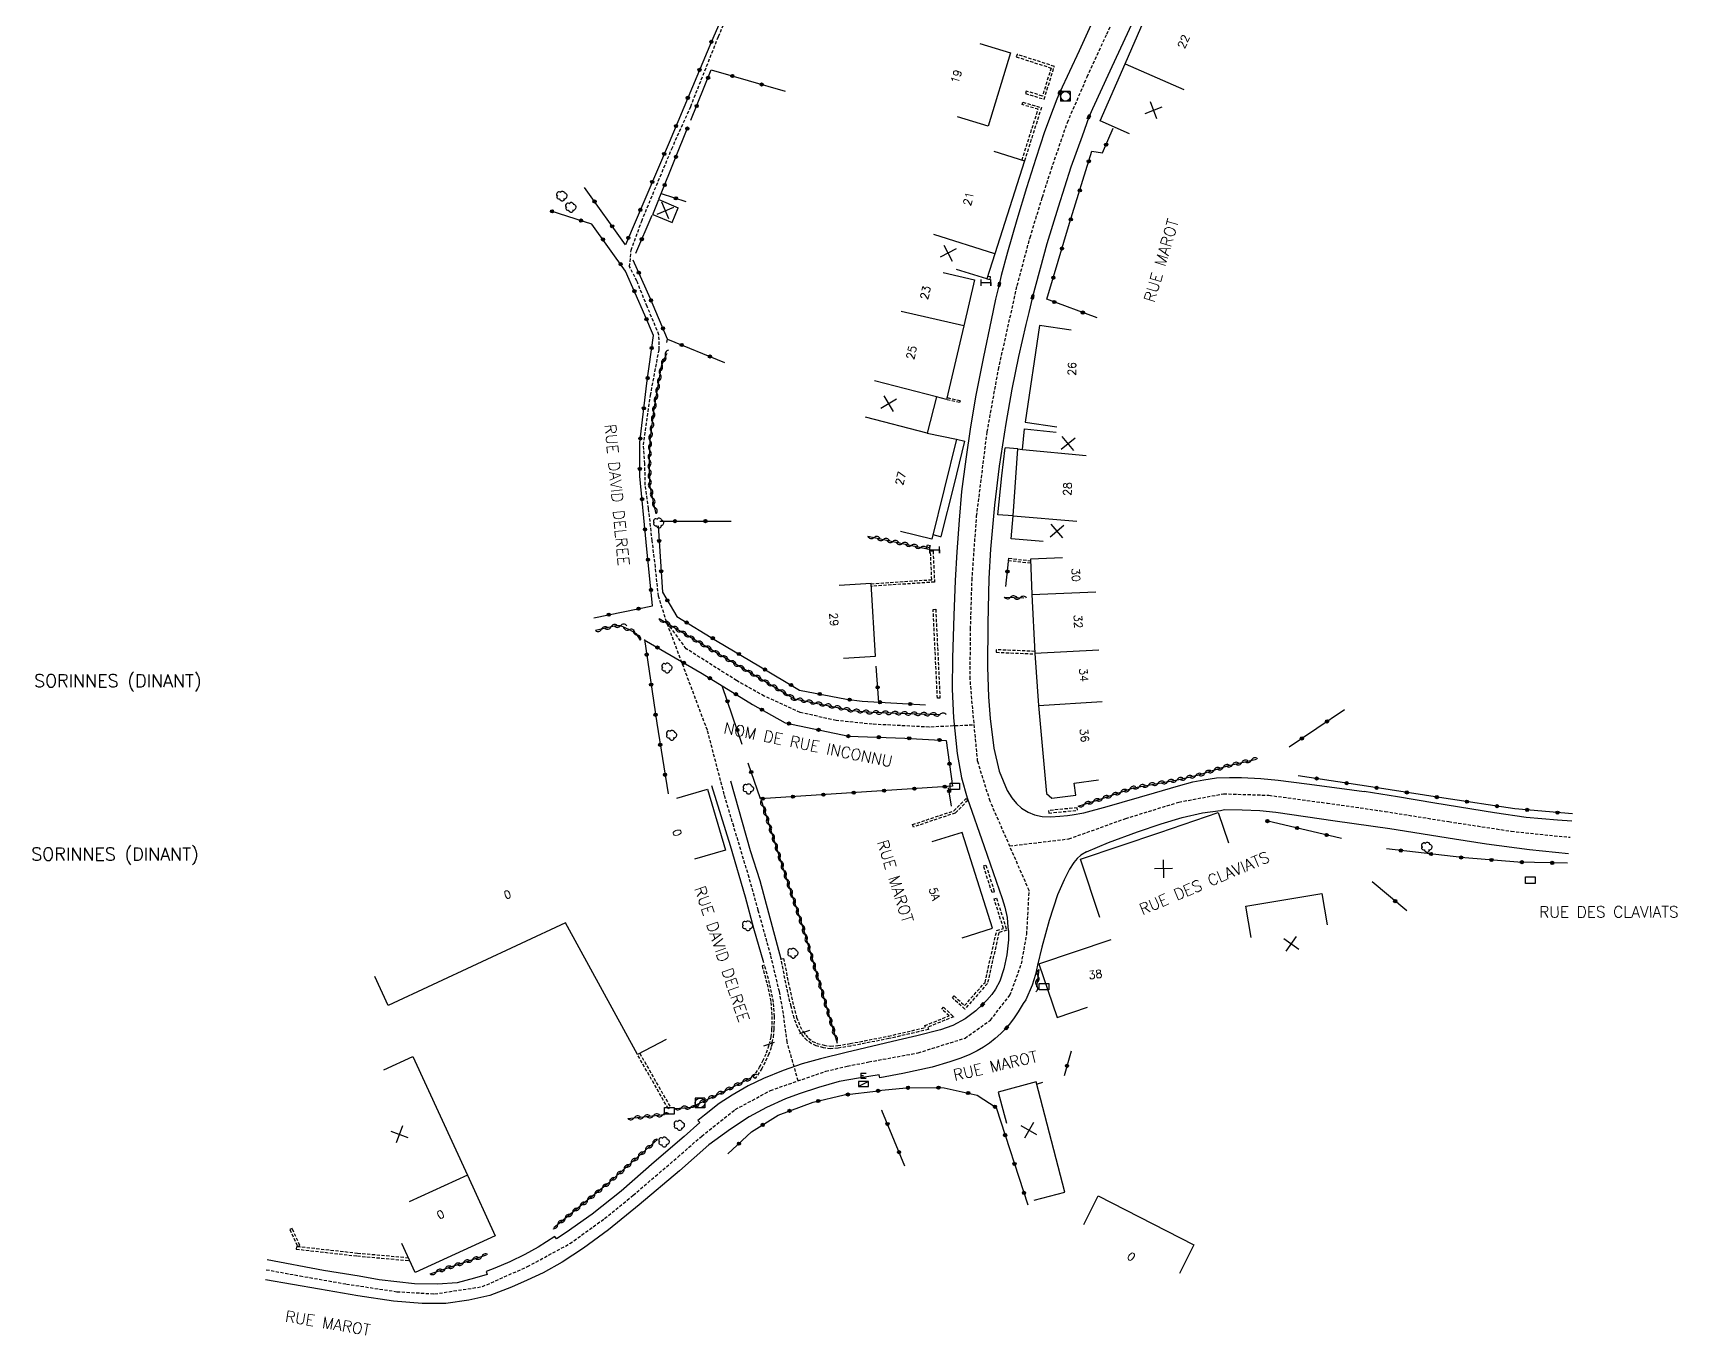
# Model space of a CAD drawing. Header units: millimetres. Extents: x 193000 to 194000, y 105162 to 106000.
# Drawn here: x 193515.5 to 193772.3, y 105161.9 to 105365.4 of the extents above; entities that cross this region are included whole.
import ezdxf
from ezdxf.enums import TextEntityAlignment as Align

# ---------------------------------------------------------------- set-up
doc = ezdxf.new("R2010")
doc.units = ezdxf.units.MM
doc.linetypes.add('DASHED', pattern=[0.75, 0.5, -0.25])
doc.layers.get('0').update_dxf_attribs({"linetype": 'CONTINUOUS'})
for name, color, linetype in [('W0001', 6, 'DASHED'), ('W0008', 7, 'CONTINUOUS'), ('W0100', 7, 'CONTINUOUS'), ('W0105', 7, 'CONTINUOUS'), ('W0112', 1, 'DASHED'), ('W0300', 7, 'CONTINUOUS'), ('W0310', 3, 'CONTINUOUS'), ('W0322', 7, 'CONTINUOUS'), ('W0400', 7, 'CONTINUOUS'), ('W0420', 7, 'CONTINUOUS'), ('W0430', 7, 'CONTINUOUS'), ('W0980', 7, 'CONTINUOUS'), ('W0989', 7, 'CONTINUOUS'), ('W0991', 7, 'CONTINUOUS'), ('W1102', 7, 'CONTINUOUS'), ('W1471', 7, 'CONTINUOUS'), ('W1474', 7, 'CONTINUOUS')]:
    doc.layers.add(name, color=color, linetype=linetype)
doc.styles.get("Standard").update_dxf_attribs({"font": 'romans.shx', "width": 0.85})

# ---------------------------------------------------------------- blocks, each defined once
blk = doc.blocks.new('t991o')
at = {"color": 0, "linetype": 'Continuous'}
for p, q in [((-1, 1), (1, -1)), ((-1, -1), (1, 1))]:
    blk.add_line(p, q, dxfattribs=at)
blk = doc.blocks.new('T400')
for p, q in [((-0.15, 0.3), (0.15, 0.3)), ((-0.15, -0.25), (-0.15, 0.3)), ((-0.15, 0.15), (0.15, 0.15)), ((-0.15, 0), (0.15, 0)), ((0.15, 0.3), (0.15, -0.25)), ((-0.15, -0.15), (0.15, -0.15)), ((-0.15, -0.25), (-0.15, -0.3)), ((-0.15, -0.3), (0.15, -0.3)), ((0.15, -0.3), (0.15, -0.25))]:
    blk.add_line(p, q)
blk = doc.blocks.new('T420')
for p, q in [((0.75, 0.75), (-0.75, 0.75)), ((-0.75, 0.75), (-0.75, -0.75)), ((0.75, 0.75), (0.75, -0.75)), ((0.75, -0.75), (-0.75, -0.75))]:
    blk.add_line(p, q)
blk.add_ellipse((0, 0), major_axis=(-0.53, 0.53), ratio=1, start_param=3.926991, end_param=10.210176)
blk = doc.blocks.new('T1474')
at = {"color": 0, "linetype": 'Continuous', "flags": 128}
for points in [[(-0.75, -0.5), (-0.75, 0.5)], [(-0.75, 0), (0.75, 0)], [(0.75, 0), (0.75, -0.5), (0.75, 0.5)]]:
    blk.add_lwpolyline(points, dxfattribs=at)
blk = doc.blocks.new('T1471')
at = {"color": 0, "linetype": 'Continuous', "flags": 128}
blk.add_lwpolyline([(-0.75, -0.5), (-0.75, 0.5), (0.75, 0.5), (0.75, -0.5), (-0.75, -0.5)], dxfattribs=at)
blk = doc.blocks.new('T430')
at = {"flags": 128}
for points in [[(0.8, 0.8), (-0.8, 0.8)], [(-0.8, 0.8), (-0.8, 0)], [(0.8, 0.8), (-0.8, 0)], [(-0.8, 0), (0.8, 0)], [(-0.4, 2.1), (0.4, 2.1)], [(-0.4, 2.1), (-0.4, 1.3)], [(-0.4, 1.7), (0, 1.7)], [(-0.4, 1.3), (0.4, 1.3)], [(0.8, 0), (0.8, 0.8)]]:
    blk.add_lwpolyline(points, dxfattribs=at)
blk = doc.blocks.new('T300')
for p, q in [((-0.8, 0.51), (-0.86, 0.34)), ((-0.86, 0.34), (-0.86, 0.17)), ((-0.86, 0.17), (-0.74, 0.06)), ((-0.69, 0.63), (-0.8, 0.51)), ((-0.8, -0.06), (-0.74, 0.06)), ((-0.74, 0.06), (-0.69, 0.11)), ((-0.57, 0.69), (-0.69, 0.63)), ((-0.46, 0.69), (-0.57, 0.69)), ((-0.29, 0.63), (-0.46, 0.69)), ((-0.29, 0.63), (-0.17, 0.74)), ((-0.23, 0.57), (-0.29, 0.63)), ((-0.17, 0.74), (-0.06, 0.8)), ((-0.06, 0.8), (0.06, 0.8)), ((0.06, 0.8), (0.23, 0.74)), ((0.23, 0.74), (0.34, 0.63)), ((0.34, 0.63), (0.4, 0.51)), ((0.46, 0.46), (0.34, 0.46)), ((0.4, 0.51), (0.4, 0.46)), ((0.57, 0.4), (0.46, 0.46)), ((0.57, 0.4), (0.69, 0.29)), ((0.69, 0.29), (0.74, 0.17)), ((0.74, 0.06), (0.69, -0.17)), ((0.74, 0.17), (0.74, 0.06)), ((-0.8, -0.17), (-0.8, -0.06)), ((-0.8, -0.23), (-0.8, -0.17)), ((-0.74, -0.34), (-0.8, -0.23)), ((-0.69, -0.4), (-0.74, -0.34)), ((-0.51, -0.46), (-0.69, -0.4)), ((-0.4, -0.46), (-0.51, -0.46)), ((-0.4, -0.46), (-0.34, -0.46)), ((-0.34, -0.46), (-0.34, -0.4)), ((-0.34, -0.51), (-0.34, -0.46)), ((-0.29, -0.63), (-0.34, -0.51)), ((-0.17, -0.74), (-0.29, -0.63)), ((-0.06, -0.8), (-0.17, -0.74)), ((0.06, -0.8), (-0.06, -0.8)), ((0.17, -0.74), (0.06, -0.8)), ((0.23, -0.69), (0.17, -0.74)), ((0.29, -0.46), (0.23, -0.46)), ((0.29, -0.63), (0.23, -0.69)), ((0.46, -0.4), (0.29, -0.46)), ((0.34, -0.51), (0.29, -0.63)), ((0.34, -0.51), (0.34, -0.46)), ((0.57, -0.34), (0.46, -0.4)), ((0.63, -0.29), (0.57, -0.34)), ((0.69, -0.17), (0.63, -0.29))]:
    blk.add_line(p, q)
blk = doc.blocks.new('t322o')
at = {"color": 0, "linetype": 'Continuous'}
for radius in [0.25, 0.15]:
    blk.add_circle((0, 0), radius, dxfattribs=at)
blk = doc.blocks.new('t310o')
at = {"color": 0, "linetype": 'Continuous'}
for centre, start, end in [((-0.5, 0.38), 216.8699, 323.1304), ((0.5, -0.37), 36.8699, 143.1303)]:
    blk.add_arc(centre, 0.625, start, end, dxfattribs=at)

msp = doc.modelspace()

# ---------------------------------------------------------------- linework, layer by layer
at = {"layer": 'W0001'}
for points in [[(193634.99, 105201.65), (193633.26, 105207.73), (193632.69, 105212.15), (193632.06, 105215.61), (193630.7, 105221.27), (193628.75, 105228.3), (193627.32, 105233.42), (193624.92, 105241.41), (193623.44, 105246.4), (193620.81, 105256.43), (193614.44, 105273.33), (193613.16, 105277.39), (193612.69, 105281.92), (193612.19, 105286.03), (193611.63, 105291.04), (193611.1, 105294.72), (193611.05, 105298.05), (193610.84, 105300.98), (193611.92, 105308.73), (193613.27, 105315.9), (193613.25, 105318.2), (193611.4, 105322.6), (193609.81, 105326.57), (193608.67, 105328.85), (193608.91, 105331.42), (193610.55, 105335.97), (193615.24, 105347.23), (193618.2, 105353.85), (193622.54, 105364.79), (193632.48, 105387.78)], [(193551.92, 105172.14), (193557.21, 105171.17), (193564.43, 105169.91), (193572.33, 105168.71), (193578.21, 105168.37), (193585.67, 105169.5), (193592.71, 105172.63), (193599.35, 105176.23), (193604.76, 105180.14), (193609.23, 105183.78), (193612.7, 105186.76), (193616.19, 105189.74), (193619.92, 105193.02), (193625.17, 105197.17), (193630.67, 105200.15), (193639.31, 105203.15), (193642.66, 105203.93), (193646.02, 105204.61), (193653.74, 105206.03), (193661.05, 105208.32), (193665.01, 105211.13), (193668.07, 105215.02), (193669.86, 105219.92), (193670.7, 105224.56), (193671.07, 105231.36), (193664.97, 105245.33), (193663.02, 105251.57), (193662.18, 105260.54), (193661.85, 105264.41), (193661.91, 105272.22), (193662.14, 105279.87), (193662.86, 105289.87), (193664.51, 105303.02), (193666.27, 105312.79), (193669.2, 105325.9), (193671.21, 105333.41), (193673.14, 105339.71), (193674.54, 105344.11), (193677.05, 105351.38), (193680.13, 105358.49), (193683.2, 105365.17), (193687.43, 105374.47)], [(193662.22, 105257.22), (193655.45, 105256.91), (193646.56, 105257.36), (193640.92, 105257.94), (193635.31, 105259.19), (193629.7, 105261.75), (193625.36, 105264.18), (193617.5, 105269.16), (193614.44, 105273.33)], [(193668.02, 105238.35), (193677.27, 105239.45), (193686.14, 105242.63), (193694.44, 105245.19), (193701.43, 105246.5), (193708.51, 105246.26), (193717.59, 105245.04), (193726.63, 105243.74), (193736.6, 105242.14), (193746.36, 105240.65), (193755.56, 105239.69)]]:
    msp.add_lwpolyline(points, dxfattribs=at)
at = {"layer": 'W0008'}
for points in [[(193682.84, 105371.3), (193678.86, 105362.54), (193675.85, 105356.09), (193675.38, 105355), (193674.79, 105353.52), (193673.45, 105349.88), (193672.12, 105345.74), (193670.64, 105341.14), (193669.12, 105336.18), (193667.66, 105331.08), (193666.69, 105327.47), (193666.4, 105326.07), (193665.83, 105323.75), (193665.11, 105320.47), (193663.92, 105314.77), (193662.75, 105308.78), (193661.91, 105303.8), (193661.18, 105298.79), (193660.49, 105293.73), (193660.16, 105289.26), (193659.76, 105284.27), (193659.49, 105279.81), (193659.29, 105274.33), (193659.11, 105267.72), (193659.04, 105262.82), (193659.23, 105258.34), (193659.81, 105252.78), (193660.49, 105248.98), (193661.37, 105245.88), (193664.02, 105238.26), (193666.84, 105230.15), (193667.27, 105228.76), (193667.62, 105227.16), (193667.76, 105225.64), (193667.82, 105224.96), (193667.82, 105223.67), (193667.56, 105221.31), (193667.13, 105219.15), (193666.5, 105217.23), (193665.8, 105215.96), (193665.22, 105215.16), (193664.45, 105214.25), (193663.78, 105213.57), (193662.72, 105212.61), (193661.06, 105211.31), (193659.17, 105210.28), (193657.21, 105209.61), (193653.51, 105208.7), (193650.61, 105208.01), (193642.49, 105206.1), (193638.48, 105205.11), (193635.6, 105204.31), (193632.66, 105203.27), (193629.56, 105202.03), (193627.19, 105200.88), (193624.7, 105199.42), (193622.66, 105198.11), (193620.37, 105196.31), (193619.31, 105195.45), (193619.62, 105195.13), (193617.2, 105192.93), (193612.5, 105188.94), (193607.32, 105184.41)], [(193687.34, 105367.36), (193683.69, 105359.37), (193680.97, 105353.48), (193680.38, 105352.2), (193679.33, 105349.25), (193677.58, 105344.37), (193675.59, 105338.16), (193673.8, 105332.42), (193671.61, 105324.11), (193671.02, 105321.66), (193670.56, 105319.83), (193669.42, 105314.82), (193668.37, 105309.71), (193667.43, 105304.33), (193666.39, 105297.65), (193665.66, 105291.57), (193665.05, 105284.72), (193664.79, 105280.13), (193664.59, 105273.07), (193664.58, 105266.26), (193664.73, 105261.64), (193664.97, 105258.23), (193665.57, 105253.6), (193666.4, 105250.03), (193667.63, 105247.03), (193668.35, 105245.86), (193669.09, 105244.96), (193669.89, 105244.26), (193670.89, 105243.6), (193671.88, 105243.18), (193673.1, 105242.96), (193674.44, 105242.88), (193675.85, 105242.99), (193677.05, 105243.11), (193677.8, 105243.21), (193679.58, 105243.54), (193683.24, 105244.49), (193690.66, 105246.66), (193694.38, 105247.73), (193696.63, 105248.36), (193698.35, 105248.69), (193700.33, 105248.98), (193702.37, 105249.06), (193704.24, 105249.04), (193707.24, 105248.9), (193709.94, 105248.63), (193714.44, 105248.06), (193719.52, 105247.36), (193723.39, 105246.85)], [(193621.44, 105247.8), (193624.35, 105238.41), (193626.69, 105230.4), (193628.02, 105225.48), (193629.6, 105220.12)], [(193624.4, 105248.51), (193627.48, 105237.64), (193628.98, 105232.96), (193632.29, 105220.72)], [(193755.82, 105242.22), (193753.6, 105242.37), (193748.71, 105242.81), (193743.74, 105243.52), (193734.42, 105245.03), (193728.61, 105246), (193723.41, 105246.84)], [(193680.01, 105237.41), (193683.48, 105238.87), (193688.01, 105240.54), (193691.67, 105241.82), (193694.94, 105242.77), (193698.13, 105243.5), (193700.93, 105243.9), (193701.6, 105244.02), (193704.32, 105244.01), (193707.07, 105243.9), (193709.59, 105243.64), (193718.85, 105242.26), (193727.4, 105241.07), (193737.5, 105239.46), (193742.48, 105238.65), (193749.22, 105237.79), (193755.3, 105237.16)], [(193680.01, 105237.41), (193679.14, 105236.92), (193678.55, 105236.38), (193678.05, 105235.76), (193677.34, 105234.74), (193676.53, 105233.03), (193675.5, 105230.72), (193674.2, 105226.68), (193673.04, 105222.54), (193672.39, 105219.7), (193672.05, 105218.26), (193671.54, 105216.58), (193670.54, 105214.31), (193670.15, 105213.73), (193669.37, 105212.43), (193668.62, 105211.31), (193667.94, 105210.43), (193667.54, 105209.92), (193666.65, 105209.06), (193665.76, 105208.25), (193664.86, 105207.53), (193663.95, 105206.89), (193662.93, 105206.33), (193661.81, 105205.78), (193660.37, 105205.19), (193658.68, 105204.6), (193655.9, 105203.8), (193651.35, 105202.79), (193647.73, 105202.12), (193647.63, 105202.59), (193644.43, 105202.07), (193641.37, 105201.56), (193638.17, 105200.62), (193635.15, 105199.6), (193632.99, 105198.82), (193630.05, 105197.51), (193627.33, 105196.02), (193624.41, 105194.09), (193621.05, 105191.67), (193616.44, 105187.58), (193610.13, 105182.28), (193605.37, 105178.38), (193601.44, 105175.51), (193598.15, 105173.33), (193595.14, 105171.67), (193592.66, 105170.53), (193590.2, 105169.43), (193586.82, 105168.12), (193583.54, 105167.36), (193579.95, 105166.88), (193576.27, 105166.88), (193571.78, 105167.23), (193566.22, 105168.08), (193560.23, 105169.09), (193551.77, 105170.57)], [(193607.32, 105184.41), (193602.81, 105180.82), (193598.76, 105177.95), (193597.23, 105176.96), (193597.01, 105177.35), (193594.38, 105175.69), (193592.28, 105174.51), (193589.96, 105173.38), (193587.59, 105172.38), (193586.26, 105171.85), (193586.43, 105171.42), (193584.45, 105170.8), (193581.75, 105170.07), (193578.67, 105169.86), (193575.08, 105169.93), (193569.54, 105170.55), (193566.4, 105171.11), (193560.88, 105172.03), (193552.07, 105173.7)]]:
    msp.add_lwpolyline(points, dxfattribs=at)
at = {"layer": 'W0100'}
for p, q in [((193612.28, 105337), (193615.31, 105335.72)), ((193615.31, 105335.72), (193616.27, 105338.05)), ((193672.56, 105219.92), (193683.87, 105223.75))]:
    msp.add_line(p, q, dxfattribs=at)
for points in [[(193686.73, 105349.6), (193682.15, 105351.6), (193686.04, 105360.53), (193691.49, 105373.04)], [(193663.35, 105363.69), (193668.13, 105362.23), (193664.64, 105350.78), (193659.85, 105352.24)], [(193665.57, 105346.88), (193670.33, 105345.35), (193665.7, 105330.82), (193664.47, 105326.92), (193659.7, 105328.41)], [(193612.28, 105337), (193613.25, 105339.33), (193616.27, 105338.05)], [(193657.63, 105327.91), (193662.51, 105326.78), (193660.85, 105319.6), (193658.15, 105308.07), (193656.61, 105308.49), (193655.16, 105302.85), (193659.71, 105301.89), (193655.84, 105286.28), (193650.98, 105287.49)], [(193677.62, 105318.94), (193672.68, 105319.66), (193670.46, 105304.56), (193675.41, 105303.84)], [(193673.27, 105285.92), (193668.28, 105286.32), (193668.57, 105289.89), (193669.3, 105300.37), (193670.02, 105300.28), (193670.32, 105303.49), (193675.3, 105303.01)], [(193676.25, 105283.37), (193671.25, 105283.16), (193671.49, 105277.6), (193671.97, 105268.44), (193672.51, 105260.26), (193673.78, 105246.55), (193674.63, 105245.83), (193678.33, 105246.29), (193678.1, 105248.14), (193681.92, 105248.65)], [(193642.07, 105267.67), (193647.06, 105267.97), (193646.38, 105279.32), (193641.38, 105279.02)], [(193616.04, 105245.8), (193620.84, 105247.2), (193623.62, 105237.69), (193618.82, 105236.29)], [(193682.11, 105227.14), (193679.06, 105236.28), (193691.47, 105240.47), (193700.61, 105243.56), (193702.22, 105238.83)], [(193660.58, 105223.99), (193665.34, 105225.49), (193660.61, 105240.47), (193655.84, 105238.97)], [(193705.74, 105224.03), (193704.92, 105228.96), (193716.8, 105230.94), (193717.62, 105226)], [(193614.38, 105208.09), (193609.89, 105205.78), (193598.63, 105226.35), (193570.96, 105213.4), (193568.85, 105217.93)], [(193672.56, 105219.92), (193675.46, 105211.53), (193680.18, 105213.16)], [(193570.27, 105203.37), (193574.82, 105205.46), (193583.32, 105186.92), (193587.65, 105177.43), (193575.18, 105171.71), (193573.1, 105176.26)], [(193671.83, 105183.02), (193676.66, 105184.28), (193672.17, 105201.5), (193666.23, 105199.88), (193667.53, 105195.06)], [(193679.58, 105179.21), (193681.86, 105183.66), (193696.8, 105176.01), (193694.52, 105171.56)]]:
    msp.add_lwpolyline(points, dxfattribs=at)
at = {"layer": 'W0105'}
for p, q in [((193659.71, 105301.91), (193661.01, 105301.59)), ((193669.3, 105300.39), (193667.32, 105300.53)), ((193668.57, 105289.92), (193666.16, 105290.09)), ((193656.01, 105287), (193657.18, 105286.71))]:
    msp.add_line(p, q, dxfattribs=at)
for points in [[(193657.18, 105286.71), (193657.32, 105286.69), (193659.36, 105294.72), (193661.01, 105301.59)], [(193666.16, 105290.09), (193666.81, 105296.18), (193667.32, 105300.53)]]:
    msp.add_lwpolyline(points, dxfattribs=at)
at = {"layer": 'W0112'}
for p, q in [((193675, 105360.13), (193669.17, 105362)), ((193670.06, 105354.53), (193672.97, 105353.69)), ((193669.95, 105345.48), (193672.46, 105353.42)), ((193672.97, 105353.69), (193670.33, 105345.35)), ((193664.48, 105326.93), (193664.97, 105326.84)), ((193665.05, 105327.23), (193664.6, 105327.32)), ((193664.97, 105326.84), (193665.05, 105327.23)), ((193660.27, 105307.88), (193658.21, 105308.35)), ((193655.49, 105284.92), (193655.1, 105285.02)), ((193655.58, 105285.29), (193655.49, 105284.92)), ((193656.05, 105284.44), (193656.28, 105279.57)), ((193667.9, 105283.28), (193671.26, 105282.9)), ((193656.28, 105279.57), (193646.41, 105278.9)), ((193656.47, 105275.32), (193657.14, 105261.43)), ((193665.93, 105268.99), (193665.92, 105268.6)), ((193665.92, 105268.6), (193671.97, 105268.34)), ((193671.95, 105268.74), (193665.93, 105268.99)), ((193657.14, 105261.43), (193656.74, 105261.41)), ((193661.5, 105245.46), (193659.51, 105243.49)), ((193674.13, 105243.48), (193678.61, 105243.92)), ((193678.61, 105243.92), (193678.58, 105244.31)), ((193659.51, 105243.49), (193652.98, 105241.3)), ((193664.31, 105235.35), (193665.65, 105231.18)), ((193665.65, 105231.18), (193665.27, 105231.06)), ((193633.22, 105216.16), (193632.31, 105220.69)), ((193630.53, 105216.85), (193629.74, 105219.7)), ((193661.01, 105212.85), (193659.07, 105214.62)), ((193630.74, 105208.54), (193630.55, 105207.67)), ((193614.7, 105197.29), (193609.88, 105205.77)), ((193630.38, 105206.98), (193630.54, 105207.61)), ((193630.54, 105207.61), (193630.55, 105207.67)), ((193630.91, 105207.43), (193630.95, 105207.62)), ((193629.3, 105203.58), (193628.29, 105202.02)), ((193555.58, 105178.42), (193556.78, 105175.79)), ((193556.61, 105175.36), (193566.15, 105174.29)), ((193556.78, 105175.79), (193557.14, 105175.95)), ((193574.14, 105173.97), (193566.19, 105174.69)), ((193566.15, 105174.29), (193574.34, 105173.55))]:
    msp.add_line(p, q, dxfattribs=at)
for points in [[(193669.17, 105362), (193669.05, 105361.62), (193674.5, 105359.87), (193673.13, 105355.5)], [(193670.48, 105355.9), (193673.4, 105355), (193675, 105360.13)], [(193672.46, 105353.42), (193669.95, 105354.15), (193670.06, 105354.53)], [(193673.13, 105355.5), (193670.6, 105356.28), (193670.48, 105355.9)], [(193660.27, 105307.88), (193660.21, 105307.6), (193658.15, 105308.07)], [(193655.1, 105285.02), (193655.2, 105285.39), (193655.58, 105285.29)], [(193655.86, 105279.94), (193655.65, 105284.43), (193656.05, 105284.44)], [(193671.28, 105282.5), (193667.86, 105282.89), (193667.9, 105283.28)], [(193646.41, 105278.9), (193646.38, 105279.3), (193655.86, 105279.94)], [(193656.74, 105261.41), (193656.07, 105275.3), (193656.47, 105275.32)], [(193652.98, 105241.3), (193652.86, 105241.68), (193659.29, 105243.84)], [(193659.29, 105243.84), (193661.22, 105245.74), (193661.5, 105245.46)], [(193678.58, 105244.31), (193674.09, 105243.88), (193674.13, 105243.48)], [(193665.27, 105231.06), (193663.93, 105235.23), (193664.31, 105235.35)], [(193665.97, 105230.18), (193667.57, 105225.18), (193666.35, 105224.82), (193664.54, 105216.84), (193661.01, 105212.85)], [(193667.06, 105225.45), (193665.59, 105230.06), (193665.97, 105230.18)], [(193659.07, 105214.62), (193659.34, 105214.91), (193660.98, 105213.42), (193664.17, 105217.03), (193666.01, 105225.14), (193667.06, 105225.45)], [(193632.31, 105220.69), (193632.7, 105220.77), (193633.61, 105216.25), (193634.27, 105213.37), (193634.75, 105211.55), (193635.29, 105210.14), (193635.65, 105209.46), (193635.82, 105209.3), (193636.17, 105208.76), (193636.6, 105208.3), (193637.24, 105207.82), (193637.95, 105207.5), (193639.04, 105207.21), (193640.07, 105207.05), (193641.17, 105207.16), (193643.11, 105207.47), (193649.08, 105208.64), (193654.85, 105209.97), (193654.77, 105210.28), (193658.56, 105211.8)], [(193629.74, 105219.7), (193629.36, 105219.59), (193630.14, 105216.76), (193630.73, 105213.91), (193630.9, 105211.72), (193630.84, 105209.74), (193630.74, 105208.54)], [(193630.95, 105207.62), (193631.14, 105208.48), (193631.24, 105209.72), (193631.3, 105211.73), (193631.12, 105213.96), (193630.53, 105216.85)], [(193657.7, 105213.14), (193659.29, 105211.66), (193655.24, 105210.04), (193655.34, 105209.67), (193649.17, 105208.25), (193643.18, 105207.08), (193641.22, 105206.76), (193640.06, 105206.65), (193638.96, 105206.82), (193637.82, 105207.12), (193637.03, 105207.47), (193636.33, 105208), (193635.85, 105208.51), (193635.51, 105209.04), (193635.33, 105209.22), (193634.93, 105209.97), (193634.37, 105211.43), (193633.88, 105213.28), (193633.22, 105216.16)], [(193658.56, 105211.8), (193657.43, 105212.85), (193657.7, 105213.14)], [(193610.24, 105205.96), (193615.05, 105197.49), (193614.7, 105197.29)], [(193628.29, 105202.02), (193627.95, 105202.24), (193628.96, 105203.78), (193629.45, 105204.75), (193630.04, 105206.01), (193630.38, 105206.98)], [(193630.91, 105207.43), (193630.77, 105206.86), (193630.41, 105205.85), (193629.81, 105204.57), (193629.3, 105203.58)], [(193557.14, 105175.95), (193555.95, 105178.59), (193555.58, 105178.42)], [(193566.19, 105174.69), (193556.66, 105175.75), (193556.61, 105175.36)]]:
    msp.add_lwpolyline(points, dxfattribs=at)
at = {"layer": 'W0310'}
for p, q in [((193645.85, 105286.72), (193655.41, 105284.72)), ((193667.17, 105277.22), (193670.21, 105277.09)), ((193672.58, 105219.02), (193672.19, 105216.29)), ((193608.39, 105195.77), (193614.11, 105196.37)), ((193577.51, 105171.48), (193586.31, 105174.45))]:
    msp.add_line(p, q, dxfattribs=at)
for points in [[(193612.82, 105290.25), (193611.82, 105294.7), (193611.77, 105298.44), (193611.89, 105301.72), (193612.5, 105306.61), (193613.66, 105313.3), (193614.05, 105314.38), (193614.51, 105315.35)], [(193610.37, 105270.48), (193609.74, 105271.46), (193608.63, 105272.11), (193607.29, 105272.75), (193606.52, 105272.74), (193603.33, 105272)], [(193613.26, 105273.87), (193624.77, 105267.03), (193634.43, 105261.34), (193643.42, 105259.52), (193646.43, 105259.22), (193657.17, 105258.86)], [(193678.74, 105244.56), (193681.71, 105245.49), (193687.38, 105247.43), (193693.95, 105248.62), (193697.57, 105249.43), (193702.03, 105250.85), (193706.57, 105251.92)], [(193629.21, 105245.49), (193632.71, 105234.62), (193635.82, 105225.27), (193641.08, 105207.53)], [(193615.74, 105197.35), (193618.52, 105197.53), (193619.26, 105197.99), (193622.73, 105199.69), (193627.72, 105202.17)], [(193613.02, 105192.5), (193605.2, 105185.54), (193596.83, 105178.71)]]:
    msp.add_lwpolyline(points, dxfattribs=at)
at = {"layer": 'W0322'}
for p, q in [((193613.61, 105340.26), (193617.45, 105339.01)), ((193609.62, 105330.93), (193612.18, 105336.89)), ((193614.6, 105317.49), (193623.5, 105313.87)), ((193613.38, 105289.08), (193624.5, 105289.1)), ((193667.43, 105278.86), (193667.82, 105282.76)), ((193647.59, 105260.75), (193647.15, 105266.41)), ((193626.26, 105254.2), (193623.17, 105263.22)), ((193711.68, 105253.81), (193720.33, 105259.65)), ((193658.94, 105244.55), (193658.48, 105247.41)), ((193719.84, 105239.52), (193708.15, 105242.26)), ((193730.06, 105228.21), (193724.62, 105232.74)), ((193636.77, 105209.49), (193635.21, 105208.99)), ((193629.65, 105207.11), (193631.29, 105207.68)), ((193677.64, 105206.27), (193676.53, 105202.44)), ((193673.13, 105201.37), (193672.33, 105201.13))]:
    msp.add_line(p, q, dxfattribs=at)
for points in [[(193664.38, 105466.98), (193658.02, 105451.06), (193651.85, 105435.85), (193647.07, 105424.74), (193642.59, 105414.14), (193636.27, 105399.16), (193632.21, 105389.34), (193630.1, 105384.32), (193625.88, 105374.17), (193621.43, 105364.01), (193614.82, 105348.22), (193608, 105332.25), (193601.63, 105341.21)], [(193618.25, 105351.74), (193621.42, 105359.57), (193632.95, 105356.25)], [(193613.25, 105339.39), (193613.61, 105340.26), (193617.78, 105350.65)], [(193681.67, 105320.84), (193673.84, 105323.74), (193677.38, 105335.63), (193680.88, 105346.9), (193682.51, 105346.6), (193684.21, 105350.5)], [(193603.07, 105274), (193612.26, 105275.85), (193611.26, 105285.79), (193610.26, 105296.12), (193610.26, 105301.35), (193611.37, 105310.63), (193612.37, 105318.1), (193611.06, 105321.24), (193608.04, 105328.15), (193602.78, 105335.49), (193596.41, 105337.52)], [(193614.49, 105316.98), (193614.6, 105317.49), (193611.9, 105323.82), (193609.21, 105329.88)], [(193613.12, 105288.36), (193613.8, 105277.98), (193616.04, 105274.17), (193622.36, 105270.36), (193628.83, 105266.48), (193635.19, 105262.7), (193642.54, 105261.26), (193644.99, 105260.96), (193654.9, 105260.38)], [(193610.96, 105270.55), (193620.01, 105265.27), (193627.87, 105260.46), (193632.96, 105257.58), (193642.92, 105255.48), (193651.67, 105255.2), (193658.12, 105254.84), (193659.09, 105247.68), (193629.12, 105245.71), (193627.17, 105251.28)], [(193610.97, 105270.59), (193612.91, 105257.53), (193614.67, 105246.48)], [(193755.94, 105243.34), (193746.9, 105244.14), (193735.84, 105245.81), (193724.45, 105247.56), (193713.07, 105249.32)], [(193755.14, 105235.65), (193747.41, 105235.82), (193739.09, 105236.48), (193726.85, 105237.87)], [(193623.99, 105190.22), (193627.72, 105193.66), (193631.87, 105196.31), (193637.34, 105198.31), (193642.16, 105199.45), (193647.51, 105200.09), (193647.5, 105200.14), (193652.44, 105200.6), (193657.8, 105200.58), (193662.95, 105199.42), (193665.9, 105197.49), (193670.86, 105182.3)], [(193651.63, 105188.31), (193648.07, 105197.04), (193648.12, 105197.07)]]:
    msp.add_lwpolyline(points, dxfattribs=at)
at = {"layer": 'W1102'}
for p, q in [((193686.04, 105360.53), (193695.2, 105356.53)), ((193665.7, 105330.82), (193656.17, 105333.86)), ((193660.85, 105319.6), (193651.1, 105321.85)), ((193656.61, 105308.49), (193646.93, 105310.99)), ((193655.16, 105302.85), (193645.48, 105305.35)), ((193670.02, 105300.28), (193679.97, 105299.33)), ((193668.57, 105289.89), (193678.53, 105289.09)), ((193671.49, 105277.6), (193681.48, 105278.02)), ((193671.97, 105268.44), (193681.95, 105268.97)), ((193672.51, 105260.26), (193682.49, 105260.92)), ((193583.32, 105186.92), (193574.23, 105182.75))]:
    msp.add_line(p, q, dxfattribs=at)

# ---------------------------------------------------------------- block references
at = {"layer": 'W0300'}
for p in [(193598.13, 105339.85), (193599.53, 105338.09), (193613.24, 105288.78), (193614.54, 105266.13), (193615.26, 105255.63), (193627.26, 105247.25), (193733.22, 105238.12), (193627.14, 105225.86), (193634.21, 105221.58), (193616.47, 105194.68), (193614.08, 105192.08)]:
    msp.add_blockref('T300', p, dxfattribs=at)
at = {"layer": 'W0310'}
for p, rotation in [((193614.29, 105314.88), 64.4817899486663), ((193613.73, 105313.49), 70.19186554404368), ((193613.18, 105310.54), 80.14102738309514), ((193613.44, 105312.02), 80.14102738309514), ((193612.67, 105307.58), 80.14102738309514), ((193612.92, 105309.06), 80.14102738309514), ((193612.25, 105304.61), 82.87504983711601), ((193612.43, 105306.1), 82.87504983711601), ((193612.06, 105303.12), 82.87504983711601), ((193611.83, 105300.14), 87.99081574149855), ((193611.88, 105301.64), 87.99081574149855), ((193611.78, 105298.64), 87.99081574149855), ((193611.79, 105297.14), 90.81111525293726), ((193611.95, 105294.15), 102.6678306810878), ((193611.81, 105295.64), 90.81111525293726), ((193612.27, 105292.69), 102.6678306810878), ((193612.6, 105291.23), 102.6678306810878), ((193646.83, 105286.52), 348.1618407888531), ((193648.3, 105286.21), 348.1618407888531), ((193649.77, 105285.9), 348.1618407888531), ((193651.24, 105285.59), 348.1618407888531), ((193652.7, 105285.29), 348.1618407888531), ((193654.17, 105284.98), 348.1618407888531), ((193668.17, 105277.18), 357.5160678732641), ((193669.67, 105277.11), 357.5160678732641), ((193604.29, 105272.22), 193.1164840578714), ((193605.75, 105272.57), 193.1164840578714), ((193607.23, 105272.75), 180.2230496945246), ((193608.59, 105272.13), 154.6593698470176), ((193609.83, 105271.32), 122.8444596156515), ((193614.12, 105273.36), 329.2668117786579), ((193615.41, 105272.59), 329.2668117786579), ((193616.7, 105271.82), 329.2668117786579), ((193617.99, 105271.06), 329.2668117786579), ((193619.28, 105270.29), 329.2668117786579), ((193620.57, 105269.52), 329.2668117786579), ((193621.86, 105268.76), 329.2668117786579), ((193623.15, 105267.99), 329.2668117786579), ((193624.44, 105267.22), 329.2668117786579), ((193625.73, 105266.46), 329.5132168165686), ((193627.02, 105265.7), 329.5132168165686), ((193628.31, 105264.94), 329.5132168165686), ((193629.61, 105264.18), 329.5132168165686), ((193630.9, 105263.42), 329.5132168165686), ((193632.19, 105262.66), 329.5132168165686), ((193633.48, 105261.9), 329.5132168165686), ((193634.82, 105261.26), 348.5418837033354), ((193636.29, 105260.96), 348.5418837033354), ((193637.76, 105260.66), 348.5418837033354), ((193639.23, 105260.37), 348.5418837033354), ((193640.7, 105260.07), 348.5418837033354), ((193642.17, 105259.77), 348.5418837033354), ((193643.65, 105259.49), 354.3157425462327), ((193645.14, 105259.35), 354.3157425462327), ((193646.63, 105259.21), 358.0962607081713), ((193648.13, 105259.16), 358.0962607081713), ((193649.63, 105259.11), 358.0962607081713), ((193651.13, 105259.06), 358.0962607081713), ((193652.63, 105259.01), 358.0962607081713), ((193654.13, 105258.96), 358.0962607081713), ((193655.63, 105258.91), 358.0962607081713), ((193657.13, 105258.86), 358.0962607081713), ((193702.83, 105251.04), 13.25814981771285), ((193704.29, 105251.38), 13.25814981771285), ((193705.75, 105251.73), 13.25814981771285), ((193694.16, 105248.67), 12.4768041536161), ((193695.62, 105248.99), 12.4768041536161), ((193697.09, 105249.32), 12.4768041536161), ((193698.53, 105249.73), 17.70798811395522), ((193699.96, 105250.19), 17.70798811395522), ((193701.39, 105250.64), 17.70798811395522), ((193683.97, 105246.26), 18.89756014398062), ((193685.39, 105246.75), 18.89756014398062), ((193686.8, 105247.23), 18.89756014398062), ((193688.26, 105247.59), 10.28797477294845), ((193689.73, 105247.86), 10.28797477294845), ((193691.21, 105248.13), 10.28797477294845), ((193692.68, 105248.39), 10.28797477294845), ((193629.51, 105244.54), 287.875223628931), ((193629.97, 105243.11), 287.875223628931), ((193679.69, 105244.86), 17.3605025573165), ((193681.12, 105245.31), 17.3605025573165), ((193682.55, 105245.78), 18.89756014398062), ((193630.43, 105241.68), 287.875223628931), ((193630.89, 105240.26), 287.875223628931), ((193631.36, 105238.83), 287.875223628931), ((193631.82, 105237.4), 287.875223628931), ((193632.28, 105235.97), 287.875223628931), ((193632.74, 105234.54), 288.3833981342297), ((193633.21, 105233.12), 288.3833981342297), ((193633.68, 105231.7), 288.3833981342297), ((193634.16, 105230.27), 288.3833981342297), ((193634.63, 105228.85), 288.3833981342297), ((193635.1, 105227.43), 288.3833981342297), ((193635.58, 105226.01), 288.3833981342297), ((193636.03, 105224.57), 286.5226567104943), ((193636.45, 105223.14), 286.5226567104943), ((193636.88, 105221.7), 286.5226567104943), ((193637.31, 105220.26), 286.5226567104943), ((193637.73, 105218.82), 286.5226567104943), ((193638.16, 105217.38), 286.5226567104943), ((193672.44, 105218.03), 261.8609929229822), ((193638.59, 105215.95), 286.5226567104943), ((193672.23, 105216.55), 261.8609929229822), ((193639.01, 105214.51), 286.5226567104943), ((193639.44, 105213.07), 286.5226567104943), ((193639.87, 105211.63), 286.5226567104943), ((193640.29, 105210.19), 286.5226567104943), ((193640.72, 105208.76), 286.5226567104943), ((193627.64, 105202.13), 26.35373690693251), ((193623.61, 105200.13), 26.35373690693251), ((193624.95, 105200.8), 26.35373690693251), ((193626.3, 105201.46), 26.35373690693251), ((193616.74, 105197.41), 3.653423793391437), ((193618.24, 105197.51), 3.653423793391437), ((193619.57, 105198.15), 26.14039210199718), ((193620.92, 105198.81), 26.14039210199718), ((193622.26, 105199.47), 26.14039210199718), ((193609.38, 105195.87), 5.935535135117888), ((193610.88, 105196.03), 5.935535135117888), ((193612.37, 105196.18), 5.935535135117888), ((193613.86, 105196.34), 5.935535135117888), ((193612.27, 105191.84), 221.687557954828), ((193610.03, 105189.84), 221.687557954828), ((193611.15, 105190.84), 221.687557954828), ((193606.67, 105186.85), 221.687557954828), ((193607.79, 105187.85), 221.687557954828), ((193608.91, 105188.85), 221.687557954828), ((193603.24, 105183.94), 219.2035420639594), ((193604.4, 105184.89), 219.2035420639594), ((193605.55, 105185.85), 221.687557954828), ((193600.92, 105182.04), 219.2035420639594), ((193602.08, 105182.99), 219.2035420639594), ((193597.43, 105179.2), 219.2035420639594), ((193598.59, 105180.15), 219.2035420639594), ((193599.76, 105181.1), 219.2035420639594), ((193585.56, 105174.19), 18.60850053411974), ((193578.46, 105171.8), 18.60850053411974), ((193579.88, 105172.28), 18.60850053411974), ((193581.3, 105172.76), 18.60850053411974), ((193582.72, 105173.24), 18.60850053411974), ((193584.14, 105173.72), 18.60850053411974)]:
    msp.add_blockref('t310o', p, dxfattribs=dict(at, rotation=rotation))
at = {"layer": 'W0322'}
for p, rotation in [((193621.42, 105363.96), 247.2853987704027), ((193619.58, 105359.58), 247.2853987704027), ((193620.92, 105358.34), 67.98708529835184), ((193624.71, 105358.62), 343.9338476437337), ((193629.28, 105357.3), 343.9338476437337), ((193617.75, 105355.2), 247.2853987704027), ((193619.14, 105353.94), 67.98708529835184), ((193615.91, 105350.82), 247.2853987704027), ((193617.68, 105350.41), 68.13398446512035), ((193614.07, 105346.44), 246.8790079726753), ((193683.08, 105347.9), 66.46873248365168), ((193615.91, 105346), 68.13398446512035), ((193680.38, 105345.3), 72.75974438195857), ((193612.2, 105342.07), 246.8790079726753), ((193614.14, 105341.59), 68.13398446512035), ((193603.19, 105339.02), 125.4087154708138), ((193615.87, 105339.52), 341.9016941787423), ((193678.98, 105340.76), 72.75974438195857), ((193596.55, 105337.48), 162.2992693652827), ((193601.07, 105336.04), 162.2992693652827), ((193610.33, 105337.71), 246.8790079726753), ((193677.57, 105336.23), 72.75974438195857), ((193605.94, 105335.15), 125.4087154708138), ((193604.5, 105333.09), 125.6682835738486), ((193608.47, 105333.34), 246.8790079726753), ((193610.56, 105333.12), 66.74346463189647), ((193676.2, 105331.68), 73.40693806673416), ((193607.27, 105329.23), 125.6682835738486), ((193610.09, 105327.9), 113.8905111936619), ((193674.85, 105327.12), 73.40693806673416), ((193609.42, 105325.01), 113.5659161994769), ((193612.01, 105323.56), 113.1132144642814), ((193674.99, 105323.32), 159.6503979883122), ((193611.3, 105320.65), 112.6185719727213), ((193679.44, 105321.67), 159.6503979883122), ((193613.88, 105319.19), 113.1132144642814), ((193612.11, 105316.13), 82.35498495360851), ((193616.8, 105316.6), 337.8629750168626), ((193621.2, 105314.81), 337.8629750168626), ((193611.48, 105311.43), 82.35498495360851), ((193610.9, 105306.71), 83.16613797773365), ((193610.33, 105302), 83.16613797773365), ((193610.26, 105297.25), 90.03281697668645), ((193610.61, 105292.52), 95.51562404982134), ((193611.06, 105287.79), 95.51562404982134), ((193615.76, 105289.08), 0.09284796047994637), ((193620.51, 105289.09), 0.09284796047994637), ((193613.28, 105285.99), 273.7459417719285), ((193611.53, 105283.06), 95.78588345598952), ((193613.59, 105281.25), 273.7459417719285), ((193667.67, 105281.22), 84.39403278761894), ((193612.01, 105278.34), 95.78588345598952), ((193605.4, 105274.47), 11.36147226388252), ((193610.06, 105275.41), 11.36147226388252), ((193614.55, 105276.71), 300.4273431123552), ((193617.58, 105273.24), 328.8844680750616), ((193613.01, 105269.35), 329.7151969847457), ((193621.65, 105270.79), 328.8844680750616), ((193611.32, 105268.24), 278.4628235627729), ((193617.12, 105266.96), 329.7151969847457), ((193625.72, 105268.34), 329.0648413661779), ((193621.2, 105264.54), 328.5530943419321), ((193629.8, 105265.9), 329.3043782104773), ((193612.02, 105263.54), 278.4628235627729), ((193625.26, 105262.06), 328.5530943419321), ((193633.88, 105263.48), 329.3043782104773), ((193638.36, 105262.08), 348.8759777980464), ((193647.4, 105263.12), 94.4876987648317), ((193623.95, 105260.94), 108.8795039799399), ((193629.34, 105259.63), 330.5199301336946), ((193643.03, 105261.2), 353.0073226640859), ((193647.76, 105260.79), 356.6387408738668), ((193652.5, 105260.52), 356.6387408738668), ((193612.72, 105258.84), 278.4628235627729), ((193625.49, 105256.45), 108.8795039799399), ((193633.54, 105257.46), 348.0498091214001), ((193638.18, 105256.48), 348.0498091214001), ((193717.59, 105257.8), 34.00685555279279), ((193613.45, 105254.15), 279.0529507883564), ((193642.83, 105255.49), 348.0498091214001), ((193647.58, 105255.33), 358.1664714232183), ((193652.32, 105255.16), 356.8525219534444), ((193657.07, 105254.9), 356.8525219534444), ((193713.65, 105255.14), 34.00685555279279), ((193614.2, 105249.46), 279.0529507883564), ((193627.66, 105249.89), 109.3061126930259), ((193658.62, 105251.18), 277.6784082435921), ((193715.96, 105248.88), 171.172029161633), ((193638.92, 105246.35), 183.7531649855148), ((193643.66, 105246.66), 183.7531649855148), ((193648.4, 105246.97), 183.7531649855148), ((193653.14, 105247.29), 183.7531649855148), ((193657.88, 105247.6), 183.7531649855148), ((193658.57, 105246.9), 99.13966914970014), ((193720.66, 105248.15), 171.172029161633), ((193725.35, 105247.42), 171.2840620774344), ((193730.05, 105246.7), 171.2840620774344), ((193629.45, 105245.73), 183.7531649855148), ((193634.18, 105246.04), 183.7531649855148), ((193734.74, 105245.98), 171.2840620774344), ((193739.44, 105245.27), 171.4154875172601), ((193744.13, 105244.56), 171.4154875172601), ((193748.84, 105243.97), 174.91255526469), ((193753.58, 105243.55), 174.91255526469), ((193708.28, 105242.23), 166.8177626765462), ((193712.9, 105241.15), 166.8177626765462), ((193717.53, 105240.06), 166.8177626765462), ((193729.11, 105237.62), 173.4774868667642), ((193733.83, 105237.08), 173.4774868667642), ((193738.54, 105236.54), 173.4774868667642), ((193743.28, 105236.15), 175.5018651457968), ((193748.02, 105235.81), 178.7392458960554), ((193752.76, 105235.7), 178.7392458960554), ((193728.24, 105229.73), 140.2733063632338), ((193676.98, 105203.99), 253.8335399231781), ((193647.47, 105200.09), 6.890021767270151), ((193652.15, 105200.57), 5.254068434747007), ((193656.9, 105200.59), 359.8609943675183), ((193638.12, 105198.49), 13.30144536644501), ((193642.76, 105199.52), 6.890021767270151), ((193661.55, 105199.74), 347.2957928410806), ((193665.73, 105197.6), 326.7199606873673), ((193629.45, 105194.77), 32.52754740844068), ((193633.63, 105196.96), 20.02436484096819), ((193648.94, 105194.91), 112.1603608563289), ((193667.31, 105193.17), 288.0687765050449), ((193625.74, 105191.83), 42.75532568132115), ((193650.73, 105190.51), 112.1603608563289), ((193668.78, 105188.66), 288.0687765050449), ((193670.26, 105184.14), 288.0687765050449)]:
    msp.add_blockref('t322o', p, dxfattribs=dict(at, rotation=rotation))
at = {"layer": 'W0400'}
for p, rotation in [((193675.85, 105356.09), 334.9168395996093), ((193680.38, 105352.2), 155.117065429232), ((193666.4, 105326.07), 348.0769653320312), ((193671.61, 105324.11), 165.2399291989835), ((193663.78, 105213.57), 315.6033172607422), ((193667.54, 105209.92), 141.3580932623657)]:
    msp.add_blockref('T400', p, dxfattribs=dict(at, rotation=rotation))
at = {"layer": 'W0420'}
for p in [(193676.73, 105355.45), (193619.65, 105198.2)]:
    msp.add_blockref('T420', p, dxfattribs=at)
at = {"layer": 'W0430'}
msp.add_blockref('T430', (193645.19, 105200.76), dxfattribs=at)
at = {"layer": 'W0991'}
for p, rotation in [((193690.51, 105353.27), 66.45258963327655), ((193614.26, 105337.6), 67.55429412779637), ((193658.4, 105330.96), 252.6069226255156), ((193649.11, 105307.42), 255.5768086856665), ((193677.14, 105301.22), 84.56857490638212), ((193675.4, 105287.55), 85.457573765478), ((193692.03, 105234.78), 226.2324825187693), ((193712.01, 105223.04), 9.444905040424567), ((193671.03, 105193.93), 195.1501610111198), ((193572.71, 105193.27), 294.6417147753125)]:
    msp.add_blockref('t991o', p, dxfattribs=dict(at, rotation=rotation))
at = {"layer": 'W1471'}
for p in [(193659.46, 105247.67), (193749.34, 105233), (193673.39, 105216.37), (193614.85, 105196.96)]:
    msp.add_blockref('T1471', p, dxfattribs=at)
at = {"layer": 'W1474'}
for p in [(193664.33, 105326.35), (193656.29, 105284.6)]:
    msp.add_blockref('T1474', p, dxfattribs=at)

# ---------------------------------------------------------------- texts
at = {"layer": 'W0980'}
for p in [(193528.72, 105264.01), (193528.28, 105236.93)]:
    msp.add_text('SORINNES (DINANT)', height=2, dxfattribs=at).set_placement(p, align=Align.MIDDLE)
at = {"layer": 'W0989'}
for s, rotation, p in [('RUE MAROT', 73.4069, (193691.69, 105329.81)), ('RUE DAVID DELREE', 275.5157, (193606.7, 105293.2)), ('NOM DE RUE INCONNU', 348.5418, (193636.56, 105254.15)), ('RUE MAROT', 287.5494, (193650.15, 105232.83)), ('RUE DES CLAVIATS', 22.7582, (193698.43, 105232.55)), ('RUE DAVID DELREE', 288.3835, (193623.1, 105221.46)), ('RUE DES CLAVIATS', 0.1352, (193761.61, 105228.04)), ('RUE MAROT', 12.9641, (193665.78, 105204)), ('RUE MAROT', 350.4508, (193561.53, 105163.8))]:
    msp.add_text(s, height=1.75, rotation=rotation, dxfattribs=at).set_placement(p, align=Align.MIDDLE)
at = {"layer": 'W0991'}
for s, height, rotation, p in [('22', 1.25, 66.4608, (193695.18, 105363.99)), ('19', 1.25, 73.0147, (193659.69, 105358.55)), ('21', 1.25, 76.6419, (193661.58, 105339.45)), ('23', 1.249, 76.9962, (193654.86, 105324.77)), ('25', 1.249, 76.8371, (193652.68, 105315.43)), ('26', 1.249, 88.1384, (193677.74, 105312.88)), ('27', 1.25, 76.0629, (193650.98, 105295.77)), ('28', 1.25, 87.5296, (193677.04, 105294.11)), ('30', 1.249, 272.4137, (193678.36, 105280.68)), ('29', 1.249, 274.4979, (193640.57, 105273.72)), ('32', 1.249, 273.0104, (193678.72, 105273.39)), ('34', 1.25, 274.8279, (193679.58, 105265.05)), ('36', 1.25, 276.126, (193679.7, 105255.62)), ('0', 1.25, 107.7205, (193616.09, 105240.41)), ('0', 1.25, 199.2651, (193589.59, 105230.75)), ('5A', 1.25, 287.5494, (193656.3, 105230.87)), ('38', 1.25, 8.0621, (193681.41, 105218.28)), ('0', 1.25, 205.8526, (193579.14, 105180.77)), ('0', 1.25, 144.4226, (193687.01, 105174.19))]:
    msp.add_text(s, height=height, rotation=rotation, dxfattribs=at).set_placement(p, align=Align.MIDDLE)

doc.saveas('drawing.dxf')
